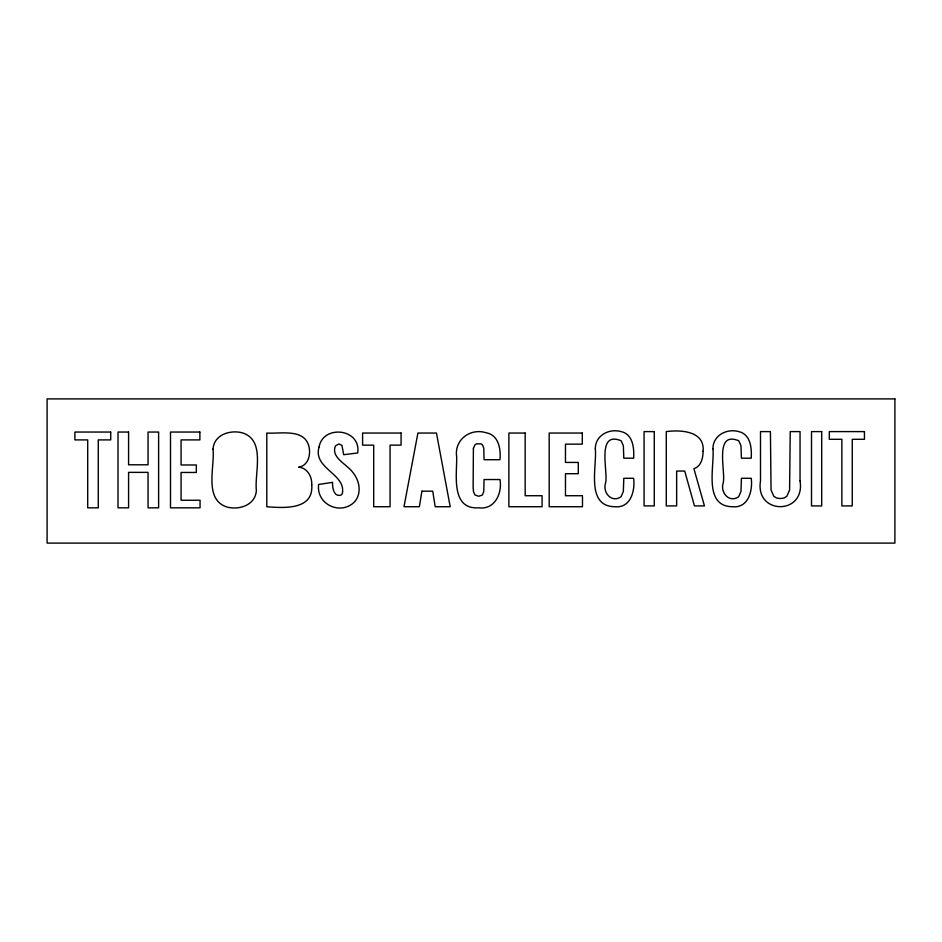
<?xml version="1.0" encoding="UTF-8"?>
<svg xmlns="http://www.w3.org/2000/svg" width="942" height="942" viewBox="0 0 942 942"><rect width="100%" height="100%" fill="white"/><g stroke="black" fill="none" stroke-linecap="round" stroke-linejoin="round"><path stroke-width="1.41" d="M800.041 480.867C805.716 515.25 754.836 515.239 760.5 480.867L760.5 431.601L770.415 431.601L771.051 490.04L773.806 496.281L776.538 498L780.317 498.565L784.156 498L786.841 496.281L789.584 490.04L790.232 431.601L800.041 431.601L800.041 480.867M595.32 448.781C597.146 466.278 585.335 506.443 614.914 506.737C630.704 508.327 635.261 490.711 633.625 478.289L623.804 478.289L623.345 491.5L621.061 496.74C612.041 503.169 602.856 493.184 605.365 483.705C608.944 473.779 595.45 430.141 621.143 440.774L623.345 445.731L623.804 458.201L633.625 458.201C634.249 448.192 633.036 434.25 621.143 431.601C609.238 428.174 595.214 435.357 595.32 448.781M712.941 448.781C714.754 466.278 702.944 506.443 732.523 506.737C748.325 508.327 752.882 490.711 751.233 478.289L741.425 478.289L740.965 491.5L738.669 496.74C729.661 503.169 720.477 493.184 722.985 483.705C726.553 473.779 713.07 430.141 738.764 440.774L740.965 445.731L741.425 458.201L751.233 458.201C751.869 448.192 750.644 434.25 738.764 431.601C726.847 428.174 712.835 435.357 712.941 448.781M473.402 448.333L473.131 487.261L473.496 491.818L475.133 495.092L478.772 496.269L482.41 494.997L483.776 491.547L484.047 479.537L499.966 479.537C502.392 493.137 494.915 509.952 478.772 507.832C450.288 509.657 457.129 473.956 456.658 456.705C454.079 439.855 470.305 427.786 486.048 432.731C498.636 434.886 500.991 449.087 499.966 459.708L484.047 459.708L483.776 448.145L482.504 444.871L481.021 443.847L476.546 443.847L474.945 444.871L473.402 448.333M311.743 484.906C313.816 510.328 283.436 508.009 266.798 506.737L266.798 433.049C280.28 434.003 304.796 428.104 308.988 446.767C310.931 454.833 308.128 465.819 298.649 467.161C307.398 467.856 312.238 476.829 311.743 484.906M213.022 449.087C215.035 466.643 203.472 499.743 227.187 507.102C239.421 510.27 255.459 504.983 256.365 490.57C254.34 473.025 265.997 439.89 242.082 432.778C229.966 429.658 213.952 434.757 213.022 449.087M319.091 446.932C312.508 468.669 346.538 473.826 342.311 493.726L341.134 495.021C333.798 497.529 332.255 487.332 332.573 482.351L318.655 484.447C316.159 501.756 335.317 513.602 350.047 505.371A17.309 17.309 0 0 0 358.549 494.22C360.951 483.882 355.629 473.602 347.68 467.161C341.816 461.71 331.325 455.351 335.493 445.872L338.849 443.965L341.946 445.33L343.677 454.703L357.689 452.972C361.363 428.504 323.094 424.3 319.091 446.932M703.073 451.324C703.026 458.012 701.213 466.431 693.901 468.657L704.451 505.913L694.454 505.913L684.728 471.047L676.65 471.047L676.65 505.913L666.288 505.913L666.288 431.601C680.63 429.693 705.087 430.906 703.073 451.324M421.91 491.182L419.367 506.737L403.988 506.737L417.907 433.049L436.464 433.049L450.205 506.737L435.192 506.737L432.731 491.182L421.91 491.182M894.9 398.902L47.1 398.902L47.1 543.098L894.9 543.098L894.9 398.902M654.266 431.601L644.081 431.601L644.081 505.913L654.266 505.913L654.266 431.601M821.695 431.601L811.509 431.601L811.509 505.913L821.695 505.913L821.695 431.601M864.45 431.601L829.313 431.601L829.313 439.302L841.877 439.302L841.877 505.913L852.251 505.913L852.251 439.302L864.45 439.302L864.45 431.601M110.72 432.048L74.889 432.048L74.889 439.902L87.7 439.902L87.7 507.832L98.274 507.832L98.274 439.902L110.72 439.902L110.72 432.048M128.583 432.048L118.009 432.048L118.009 507.832L128.583 507.832L128.583 472.366L148.047 472.366L148.047 507.832L158.621 507.832L158.621 432.048L148.047 432.048L148.047 464.795L128.583 464.795L128.583 432.048M199.881 432.048L170.502 432.048L170.502 507.832L200.057 507.832L200.057 500.249L181.076 500.249L181.076 472.46L196.325 472.46L196.325 464.983L181.076 464.983L181.076 439.902L199.881 439.902L199.881 432.048M401.08 433.049L362.599 433.049L362.599 445.142L373.691 445.142L373.691 506.737L390.07 506.737L390.07 445.142L401.08 445.142L401.08 433.049M525.165 433.049L508.88 433.049L508.88 506.737L542.086 506.737L542.086 495.728L525.165 495.728L525.165 433.049M582.297 433.049L549.186 433.049L549.186 506.737L582.474 506.737L582.474 495.728L565.471 495.728L565.471 473.708L578.294 473.708L578.294 462.428L565.471 462.428L565.471 444.141L582.297 444.141L582.297 433.049"/></g></svg>
